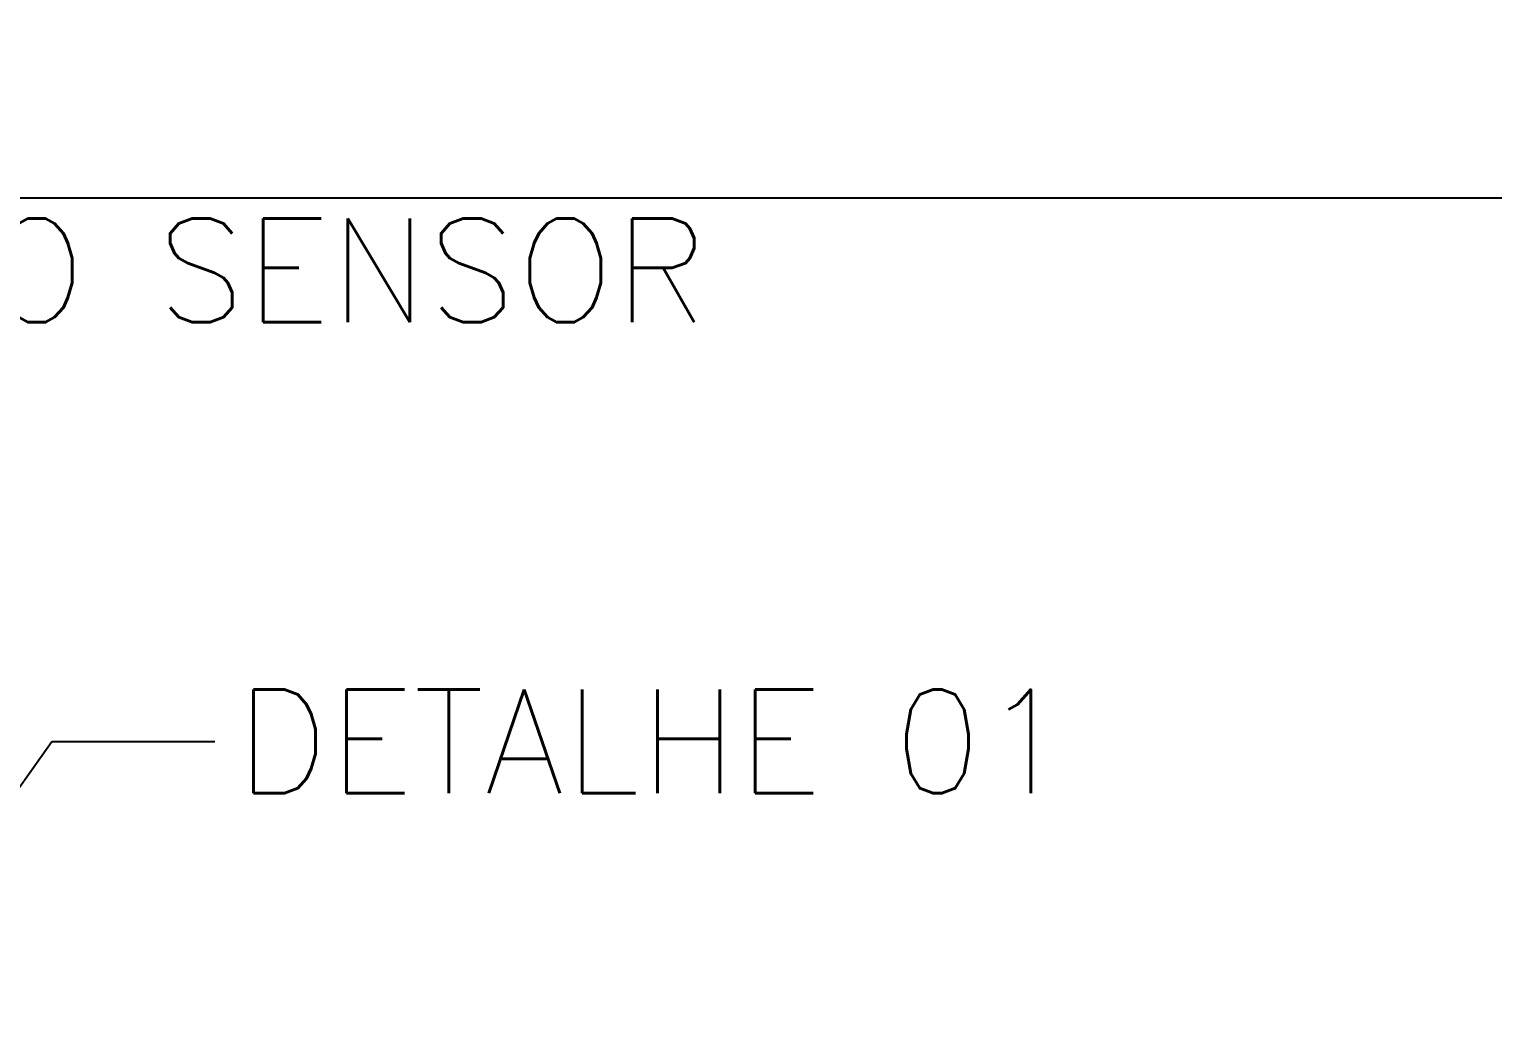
# Model space of a CAD drawing. Header units: metres. Extents: x 0 to 21025, y 0 to 14850.
# Drawn here: x 4385 to 5268, y 13320 to 13919 of the extents above; entities that cross this region are included whole.
import ezdxf

# ---------------------------------------------------------------- set-up
doc = ezdxf.new("R2010")
doc.units = ezdxf.units.M
doc.header["$LTSCALE"] = 25
doc.layers.add('18_COTAS', color=7, linetype='Continuous')
doc.layers.add('SDM', color=7, linetype='Continuous')
doc.styles.add('ROMANS', font='ROMANS.SHX')
doc.dimstyles.new('25___1-25', dxfattribs={"dimscale": 25, "dimtxt": 2.5, "dimasz": 2, "dimexe": 1.5, "dimexo": 1, "dimgap": 0.5, "dimtad": 1, "dimzin": 12, "dimtxsty": 'ROMANS', "dimcen": 0, "dimclrd": 256, "dimclre": 256, "dimclrt": 3, "dimazin": 3, "dimtfac": 1, "dimtmove": 0, "dimatfit": 0, "dimfxl": 1, "dimlwd": -1, "dimlwe": -1, "dimarcsym": 0})

# ---------------------------------------------------------------- blocks, each defined once
blk = doc.blocks.new('*D34')
at = {"layer": '18_COTAS', "transparency": 16777216}
for p, q in [((2175.71, 13514.48), (2175.71, 13854.67)), ((6233.89, 13514.48), (6233.89, 13854.67)), ((2225.71, 13817.17), (6183.89, 13817.17))]:
    blk.add_line(p, q, dxfattribs=at)
for points in [[(2225.71, 13825.51), (2225.71, 13808.84), (2175.71, 13817.17)], [(6183.89, 13825.51), (6183.89, 13808.84), (6233.89, 13817.17)]]:
    blk.add_solid(points, dxfattribs=at)
at = {"layer": 'Defpoints', "color": 0, "transparency": 16777216}
for p in [(6233.89, 13817.17), (2175.71, 13489.48), (6233.89, 13489.48)]:
    blk.add_point(p, dxfattribs=at)
at = {"layer": '18_COTAS', "color": 3, "transparency": 16777216, "char_height": 62.5, "attachment_point": 5, "style": 'ROMANS'}
for s, insert in [('4058,18', (4204.8, 13866.87)), ('DESLOCAMENTO DO SENSOR', (4204.8, 13773.42))]:
    blk.add_mtext(s, dxfattribs=dict(at, insert=insert))

msp = doc.modelspace()

# ---------------------------------------------------------------- texts
at = {"layer": 'SDM', "color": 3, "insert": (4509.49, 13520.669), "char_height": 62.5, "attachment_point": 1, "style": 'ROMANS'}
msp.add_mtext('DETALHE 01', dxfattribs=at)

# ---------------------------------------------------------------- dimensions: what is measured, and where the dimension line sits
at = {"layer": '18_COTAS'}
dim = msp.add_linear_dim(base=(6233.892, 13817.172), p1=(2175.712, 13489.484), p2=(6233.892, 13489.484), text='<>\\XDESLOCAMENTO DO SENSOR', dimstyle='25___1-25', dxfattribs=at)
dim.commit()
dim.dimension.update_dxf_attribs({"geometry": '*D34', "text_midpoint": (4204.802, 13817.172)})

# ---------------------------------------------------------------- leaders
at = {"layer": 'SDM', "annotation_type": 0, "has_hookline": 1, "hookline_direction": 0, "text_width": 535.714}
msp.add_leader([(4278.564, 13319.818), (4398.748, 13489.419), (4496.99, 13489.419)], dimstyle='25___1-25', override={"dimgap": 0.5, "dimtad": 0}, dxfattribs=at)

doc.saveas('drawing.dxf')
